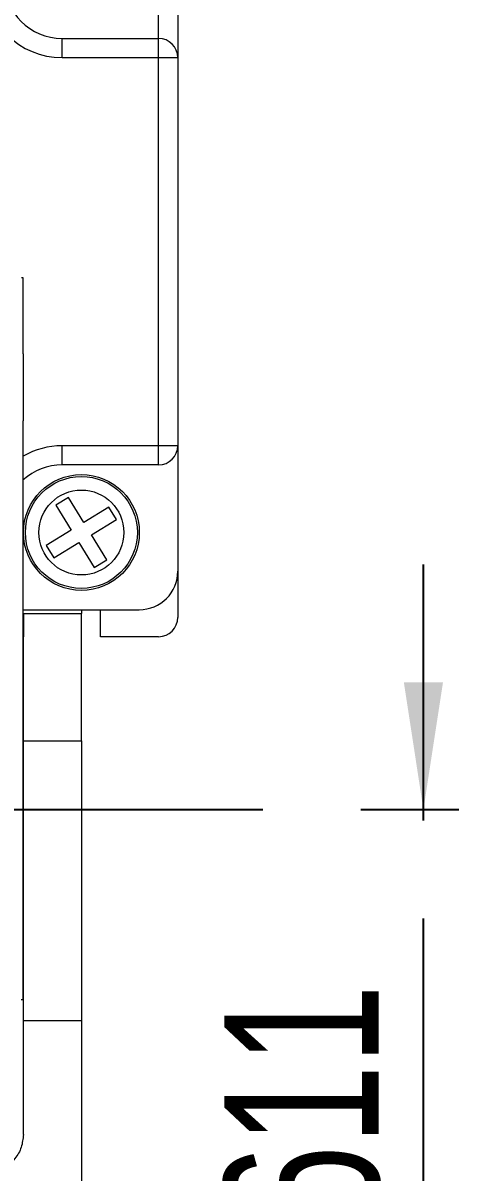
# Model space of a CAD drawing. Header units: inches. Extents: x 0.2 to 16.3, y 0.2 to 11.5.
# Drawn here: x 1.929 to 2.377, y 2.928 to 4.101 of the extents above; entities that cross this region are included whole.
import ezdxf

# ---------------------------------------------------------------- set-up
doc = ezdxf.new("R2010")
doc.units = ezdxf.units.IN
doc.header["$MEASUREMENT"] = 0
doc.linetypes.add('CENTERX2', pattern=[0.8, 0.5, -0.1, 0.1, -0.1])
doc.layers.add('CENTER_LINE', color=7, linetype='CENTERX2')
doc.styles.add('SLDTEXTSTYLE0', font='TXT', dxfattribs={"width": 0.7})
doc.dimstyles.new('SLDDIMSTYLE2', dxfattribs={"dimtxt": 0.15748, "dimasz": 0.13, "dimexe": 0, "dimexo": 0.0625, "dimgap": 0.03937, "dimtad": 1, "dimdec": 3, "dimrnd": 1e-09, "dimdsep": 46, "dimtxsty": 'SLDTEXTSTYLE0', "dimsah": 1, "dimcen": 0.09, "dimadec": 0, "dimazin": 2, "dimtfac": 1, "dimtdec": 3, "dimtmove": 0, "dimatfit": 0, "dimfxl": 1, "dimfrac": 2, "dimtolj": 1, "dimtzin": 12, "dimarcsym": 0})

# ---------------------------------------------------------------- blocks, each defined once
blk = doc.blocks.new('_D_31')
at = {"layer": 'CENTER_LINE'}
for p, q in [((2.338, 3.2983), (2.338, 3.5483)), ((1.674, 3.2983), (2.3774, 3.2983)), ((2.338, 2.6873), (2.338, 3.2983)), ((1.9673, 2.6873), (2.3774, 2.6873)), ((2.338, 2.6873), (2.338, 2.4373))]:
    blk.add_line(p, q, dxfattribs=at)
for points in [[(2.338, 3.2983), (2.358, 3.4283), (2.318, 3.4283)], [(2.338, 2.6873), (2.318, 2.5573), (2.358, 2.5573)]]:
    blk.add_solid(points, dxfattribs=at)
at = {"layer": 'CENTER_LINE', "insert": (2.135, 2.7513), "char_height": 0.15748, "attachment_point": 1, "rotation": 90, "style": 'SLDTEXTSTYLE0'}
blk.add_mtext('0.611', dxfattribs=at)

msp = doc.modelspace()

# ---------------------------------------------------------------- linework, layer by layer
at = {"color": 7, "linetype": 'Continuous', "lineweight": 18}
for p, q in [((2.0677, 4.0849), (2.0677, 4.27)), ((2.0874, 4.27), (2.0874, 4.0652)), ((1.9693, 4.0652), (1.9693, 4.0849)), ((1.9693, 4.0849), (2.0677, 4.0849)), ((2.0677, 4.0652), (2.0677, 4.0849)), ((2.0677, 4.0652), (1.9693, 4.0652)), ((2.0874, 4.0652), (2.0677, 4.0652)), ((2.0677, 3.6696), (2.0677, 4.0652)), ((2.0874, 4.0652), (2.0874, 3.6696)), ((1.9297, 3.8408), (1.928, 3.8408)), ((1.9297, 3.7633), (1.9297, 3.8408)), ((1.9297, 3.7633), (1.9299, 3.7633)), ((1.9299, 3.6947), (1.9299, 3.7633)), ((1.9299, 3.6947), (1.9297, 3.6947)), ((1.9297, 3.1047), (1.9297, 3.6947)), ((1.9693, 3.6499), (1.9693, 3.6696)), ((1.9693, 3.6696), (2.0677, 3.6696)), ((2.0677, 3.6499), (2.0677, 3.6696)), ((2.0677, 3.6696), (2.0874, 3.6696)), ((2.0874, 3.6696), (2.0874, 3.5416)), ((2.0677, 3.6499), (1.9693, 3.6499)), ((1.9758, 3.6168), (1.963, 3.609)), ((1.9914, 3.5913), (1.9758, 3.6168)), ((1.963, 3.609), (1.9787, 3.5834)), ((2.0169, 3.6069), (1.9914, 3.5913)), ((2.0248, 3.5941), (2.0169, 3.6069)), ((1.9992, 3.5785), (2.0248, 3.5941)), ((1.9787, 3.5834), (1.9532, 3.5678)), ((2.0149, 3.553), (1.9992, 3.5785)), ((1.9532, 3.5678), (1.961, 3.5551)), ((1.961, 3.5551), (1.9865, 3.5707)), ((1.9865, 3.5707), (2.0021, 3.5452)), ((2.0021, 3.5452), (2.0149, 3.553)), ((2.0874, 3.5416), (2.0874, 3.4944)), ((1.9297, 3.5022), (2.048, 3.5022)), ((1.9297, 3.4983), (1.9299, 3.4983)), ((1.9299, 3.4983), (1.9299, 3.4747)), ((1.9299, 3.4983), (1.989, 3.4983)), ((1.989, 3.5022), (1.989, 3.4983)), ((1.989, 3.3684), (1.989, 3.4983)), ((2.0086, 3.4747), (2.0086, 3.5022)), ((1.9299, 3.4944), (1.9297, 3.4944)), ((1.9299, 3.3389), (1.9299, 3.4944)), ((2.0677, 3.4747), (2.0086, 3.4747)), ((1.9299, 3.3684), (1.989, 3.3684)), ((1.989, 3.3684), (1.989, 3.0829)), ((1.9299, 3.1263), (1.9299, 3.3389)), ((1.9298, 3.1263), (1.9299, 3.1263)), ((1.9298, 2.9669), (1.9298, 3.1263)), ((1.9276, 3.1047), (1.9297, 3.1047)), ((1.989, 3.0829), (1.9298, 3.0829)), ((1.989, 3.0829), (1.989, 2.7266))]:
    msp.add_line(p, q, dxfattribs=at)
for radius in [0.0591, 0.0571, 0.0433]:
    msp.add_circle((1.989, 3.581), radius, dxfattribs=at)
for centre, radius, start, end in [((1.9693, 4.144), 0.0787, 180, 270), ((1.9693, 4.144), 0.0591, 180, 270), ((2.0677, 4.0652), 0.0197, 0, 90), ((2.0677, 3.6696), 0.0197, 270, 0), ((1.9693, 3.5908), 0.0591, 90, 132.0792), ((2.048, 3.5416), 0.0394, 270, 0), ((2.0677, 3.4944), 0.0197, 270, 0)]:
    msp.add_arc(centre, radius, start, end, dxfattribs=at)
at = {"color": 8, "linetype": 'Continuous', "lineweight": 18}
msp.add_arc((1.9693, 3.5908), 0.0787, 90, 120.1734, dxfattribs=at)
at = {"color": 7, "linetype": 'Continuous', "lineweight": 18}
msp.add_open_spline([(1.9298, 2.9669), (1.9293, 2.9625), (1.9285, 2.9537), (1.9217, 2.9419), (1.9117, 2.933), (1.9007, 2.9283), (1.8934, 2.9278), (1.8905, 2.9277)], degree=3, knots=[0, 0, 0, 0, 0.2147035, 0.4294078, 0.6440927, 0.8587702, 1, 1, 1, 1], dxfattribs=at)

# ---------------------------------------------------------------- dimensions: what is measured, and where the dimension line sits
at = {"layer": 'CENTER_LINE'}
dim = msp.add_linear_dim(base=(2.338, 3.2983), p1=(1.9279, 2.6873), p2=(1.6346, 3.2983), angle=90, dimstyle='SLDDIMSTYLE2', dxfattribs=at)
dim.commit()
dim.dimension.update_dxf_attribs({"geometry": '_D_31', "text_midpoint": (2.338, 2.9928), "dimtype": 160})

doc.saveas('drawing.dxf')
